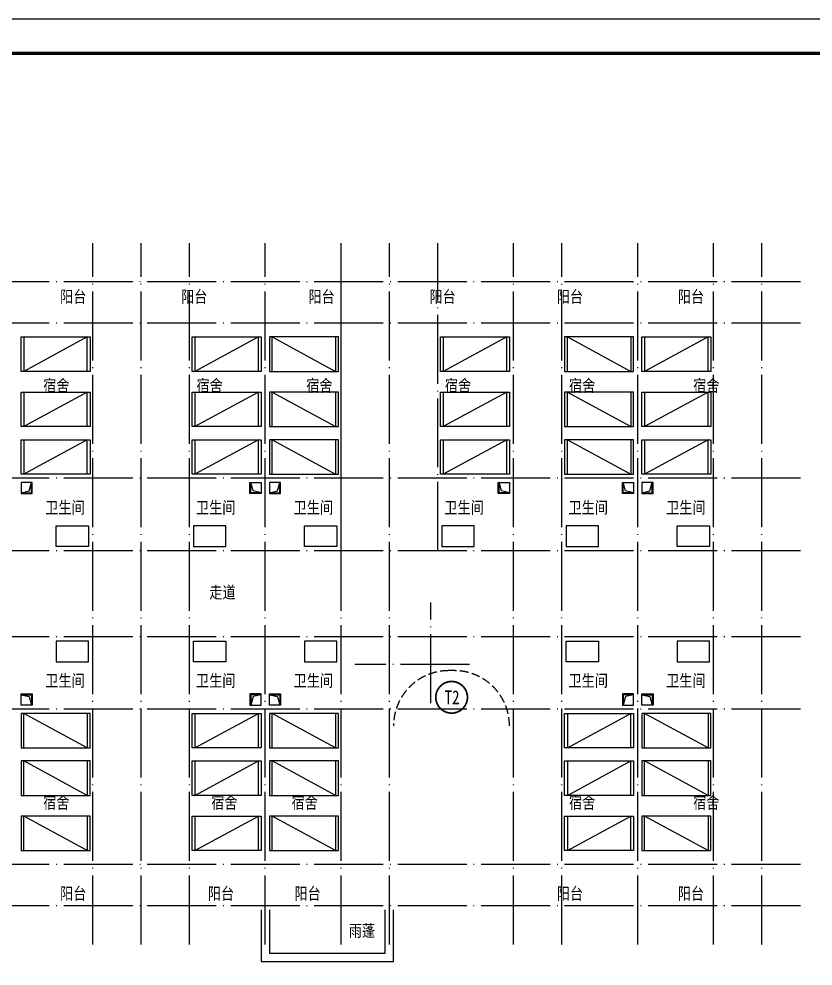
# Model space of a CAD drawing. Extents: x -695846 to 822170, y -413475 to 397179.
# Drawn here: x 423014 to 446036, y -5985 to 21491 of the extents above; entities that cross this region are included whole.
import ezdxf

# ---------------------------------------------------------------- set-up
doc = ezdxf.new("R2010")
doc.units = 0
doc.header["$LTSCALE"] = 1000
doc.header["$MEASUREMENT"] = 0
doc.linetypes.add('DASH', pattern=[0.35, 0.25, -0.1])
doc.linetypes.add('DOTE', pattern=[2.42, 2, -0.2, 0.02, -0.2])
for name, color, linetype in [('DOTE', 1, 'DOTE'), ('LVTRY', 6, 'Continuous'), ('PUB_TEXT', 7, 'Continuous'), ('STAIR', 2, 'Continuous'), ('T-图框-175', 175, 'Continuous')]:
    doc.layers.add(name, color=color, linetype=linetype)
doc.styles.add('-黑体', font='simhei.ttf', dxfattribs={"width": 0.8})

# ---------------------------------------------------------------- blocks, each defined once
blk = doc.blocks.new('15w1e35rwe')
at = {"layer": 'LVTRY'}
for points in [[(592286, 135026), (593226, 135026), (593226, 134426), (592286, 134426)], [(594246, 133166), (594246, 133491), (593921, 133491), (593921, 133166)], [(594246, 133166), (594246, 133466), (593946, 133466), (593946, 133166)]]:
    blk.add_lwpolyline(points, close=True, dxfattribs=at)
blk.add_lwpolyline([(594246, 133466), (594012, 133412), (593946, 133166)], dxfattribs=at)
blk = doc.blocks.new('$plan$00002356')
at = {"layer": 'LVTRY', "color": 250}
for p, q in [((0, -1920), (1000, -80)), ((0, -80), (1000, -80)), ((1000, -1920), (0, -1920))]:
    blk.add_line(p, q, dxfattribs=at)
blk.add_lwpolyline([(0, 0), (0, -2000), (1000, -2000), (1000, 0)], close=True, dxfattribs=at)
blk = doc.blocks.new('A$C4a45d1b0')
at = {"const_width": 50}
blk.add_lwpolyline([(918, 459, 1), (0, 459, 1)], format="xyb", close=True, dxfattribs=at)
at = {"layer": 'PUB_TEXT', "style": '-黑体', "width": 0.8}
blk.add_text('T2', height=400, dxfattribs=at).set_placement((254, 258, -343))

msp = doc.modelspace()

# ---------------------------------------------------------------- linework, layer by layer
for points in [[(430034, -4355), (430034, -5855), (433874, -5855), (433874, -4355)], [(430274, -4355), (430274, -5615), (433634, -5615), (433634, -4355)]]:
    msp.add_lwpolyline(points)
at = {"layer": 'DOTE'}
for p, q in [((425154, -5355), (425154, 14985)), ((426554, -5355), (426554, 14985)), ((427954, -5355), (427954, 14985)), ((430154, -5355), (430154, 14985)), ((432354, -5355), (432353, 14985)), ((432354, 6065), (432354, 14985)), ((433754, -5355), (433754, 14985)), ((435154, 6065), (435154, 14985)), ((437354, -5355), (437354, 14985)), ((438754, -5355), (438754, 14985)), ((440954, -5355), (440954, 14985)), ((443154, -5355), (443154, 14985)), ((444554, -5355), (444554, 14985)), ((445674, 13865), (407434, 13865)), ((445674, 12665), (407434, 12665)), ((445674, 8165), (407434, 8165)), ((445674, 6065), (407434, 6065)), ((434954, 1645), (434954, 4565)), ((445674, 3565), (407434, 3565)), ((436074, 2765), (432754, 2765)), ((445674, 1465), (407434, 1465)), ((445674, -3035), (407434, -3035)), ((445674, -4235), (407434, -4235))]:
    msp.add_line(p, q, dxfattribs=at)
at = {"layer": 'STAIR', "color": 9, "linetype": 'DASH'}
msp.add_line((435634, 2585), (435474, 2585), dxfattribs=at)
for points in [[(433874, 985, -0.414214), (435474, 2585)], [(437234, 985, 0.414214), (435634, 2585)]]:
    msp.add_lwpolyline(points, format="xyb", dxfattribs=at)
at = {"layer": 'T-图框-175'}
msp.add_lwpolyline([(399820, -20509), (399820, 21491), (459220, 21491), (459220, -20509)], close=True, dxfattribs=at)
at = {"layer": 'T-图框-175', "const_width": 100}
msp.add_lwpolyline([(402320, -19509), (458220, -19509), (458220, 20491), (402320, 20491)], close=True, dxfattribs=at)

# ---------------------------------------------------------------- block references
at = {"xscale": -1}
for name, p, rotation in [('$plan$00002356', (423074, 12265, -343), 89.9999999484625), ('$plan$00002356', (428034, 12265), 89.9999999484625), ('$plan$00002356', (435234, 12265), 89.9999999484625), ('$plan$00002356', (441074, 12265, -343), 89.9999999484625), ('$plan$00002356', (423074, 10665, -343), 89.9999999484625), ('$plan$00002356', (428034, 10665), 89.9999999484625), ('$plan$00002356', (435234, 10665), 89.9999999484625), ('$plan$00002356', (441074, 10665, -343), 89.9999999484625), ('$plan$00002356', (423074, 9285, -343), 89.9999999484625), ('$plan$00002356', (428034, 9285), 89.9999999484625), ('$plan$00002356', (435234, 9285), 89.9999999484625), ('$plan$00002356', (441074, 9285, -343), 89.9999999484625), ('15w1e35rwe', (-164212, 141211), 179.999995892993), ('15w1e35rwe', (-157012, 141211), 179.999995892993), ('15w1e35rwe', (-153412, 141211), 180), ('15w1e35rwe', (1024519, -131581), 359.999995892993), ('$plan$00002356', (430034, 345, -343), 270.0001749688969), ('$plan$00002356', (440834, 345, -343), 269.9999999484625), ('$plan$00002356', (430034, -1035, -343), 270.0001749688969), ('$plan$00002356', (440834, -1035, -343), 269.9999999484625), ('$plan$00002356', (430034, -2635, -343), 270.0001749688969), ('$plan$00002356', (440834, -2635, -343), 269.9999999484625)]:
    msp.add_blockref(name, p, dxfattribs=dict(at, rotation=rotation))
for name, p, rotation in [('$plan$00002356', (432274, 12265), 270.0000000515375), ('$plan$00002356', (440834, 12265, -343), 270.0000000515373), ('$plan$00002356', (432274, 10665), 270.0000000515375), ('$plan$00002356', (440834, 10665, -343), 270.0000000515373), ('$plan$00002356', (432274, 9285), 270.0000000515375), ('$plan$00002356', (440834, 9285, -343), 270.0000000515373), ('15w1e35rwe', (1017319, 141211), 180), ('15w1e35rwe', (1024519, 141211), 180.0000041070069), ('15w1e35rwe', (1035319, 141211), 180), ('15w1e35rwe', (-164212, -131581), 4.107006888819003e-06), ('$plan$00002356', (423074, 345, -343), 90.00000005153728), ('$plan$00002356', (430274, 345, -343), 89.99982503110306), ('$plan$00002356', (441074, 345, -343), 90.00000005153728), ('$plan$00002356', (423074, -1035, -343), 90.00000005153728), ('$plan$00002356', (430274, -1035, -343), 89.99982503110306), ('$plan$00002356', (441074, -1035, -343), 90.00000005153728), ('$plan$00002356', (423074, -2635, -343), 90.00000005153728), ('$plan$00002356', (430274, -2635, -343), 89.99982503110306), ('$plan$00002356', (441074, -2635, -343), 90.00000005153728)]:
    msp.add_blockref(name, p, dxfattribs=dict(rotation=rotation))
for p in [(1017319, -131581), (1035319, -131581)]:
    msp.add_blockref('15w1e35rwe', p, dxfattribs=at)
for name, p in [('15w1e35rwe', (-153412, -131581)), ('A$C4a45d1b0', (435098, 1353))]:
    msp.add_blockref(name, p)

# ---------------------------------------------------------------- texts
at = {"layer": 'PUB_TEXT', "style": '-黑体', "width": 0.8}
for s, p in [('阳台', (424206, 13260, -343)), ('阳台', (427715, 13260, -343)), ('阳台', (431406, 13260, -343)), ('阳台', (434915, 13260, -343)), ('阳台', (438606, 13260, -343)), ('阳台', (442115, 13260, -343)), ('宿舍', (423715, 10678, -343)), ('宿舍', (428159, 10678, -343)), ('宿舍', (431342, 10678, -343)), ('宿舍', (435359, 10678, -343)), ('宿舍', (438959, 10678, -343)), ('宿舍', (442559, 10678, -343)), ('卫生间', (423776, 7142, -343)), ('卫生间', (438945, 7142, -343)), ('卫生间', (441776, 7142, -343)), ('卫生间', (423776, 2120, -343)), ('卫生间', (438945, 2120, -343)), ('卫生间', (441776, 2120, -343)), ('宿舍', (423715, -1418, -343)), ('宿舍', (438959, -1418, -343)), ('宿舍', (442559, -1418, -343)), ('阳台', (424206, -4056, -343)), ('阳台', (428489, -4056, -343)), ('阳台', (431001, -4056, -343)), ('阳台', (438606, -4056, -343)), ('阳台', (442115, -4056, -343)), ('雨蓬', (432577, -5134, -343))]:
    msp.add_text(s, height=350, dxfattribs=at).set_placement(p)
for s, rotation, p in [('卫生间', 360, (428145, 7142, -343)), ('卫生间', 0, (430976, 7142, -343)), ('卫生间', 360, (435345, 7142, -343)), ('走道', 359.9998, (428533, 4682, -343)), ('卫生间', 0, (428145, 2120, -343)), ('卫生间', 360, (430976, 2120, -343)), ('宿舍', 0.0002, (428587, -1418, -343)), ('宿舍', 359.9998, (430915, -1418, -343))]:
    msp.add_text(s, height=350, rotation=rotation, dxfattribs=at).set_placement(p)

doc.saveas('drawing.dxf')
